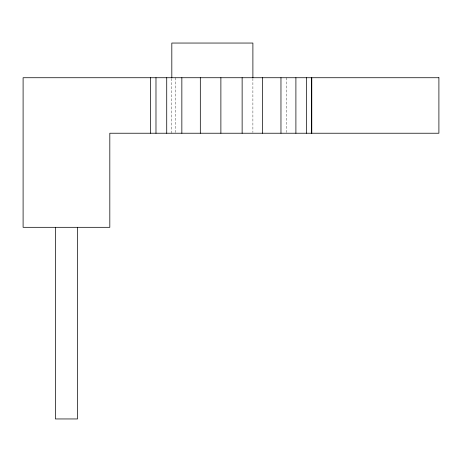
<?xml version="1.0" encoding="UTF-8"?>
<svg xmlns="http://www.w3.org/2000/svg" width="462" height="462" viewBox="0 0 462 462"><rect width="100%" height="100%" fill="white"/><g stroke="black" fill="none" stroke-linecap="round" stroke-linejoin="round"><path stroke-width="0.35" stroke-dasharray="2.31 1.73" d="M286.648 77.731L286.648 132.507M252.893 78.453L252.893 132.507M175.352 77.731L175.352 132.507M171.818 78.453L171.818 133.229"/><path stroke-width="0.69" d="M311.781 77.731L311.781 133.229M311.648 77.731L311.648 133.229M306.41 77.731L306.41 133.229M295.899 77.731L295.899 133.229M280.965 77.731L280.965 133.229M262.624 77.731L262.624 133.229M252.893 77.731L252.893 43.047L171.818 43.047L171.818 77.731M242.134 77.731L242.134 133.229M220.882 77.731L220.882 133.229M200.317 77.731L200.317 133.229M181.849 77.731L181.849 133.229M166.724 77.731L166.724 133.229M155.983 77.731L155.983 133.229M150.352 77.731L150.352 133.229M77.512 227.316L77.512 418.953L55.4 418.953L55.4 227.316M438.9 77.731L23.1 77.731L23.1 227.316L109.817 227.316L109.817 133.229L438.9 133.229L438.9 77.731"/></g></svg>
